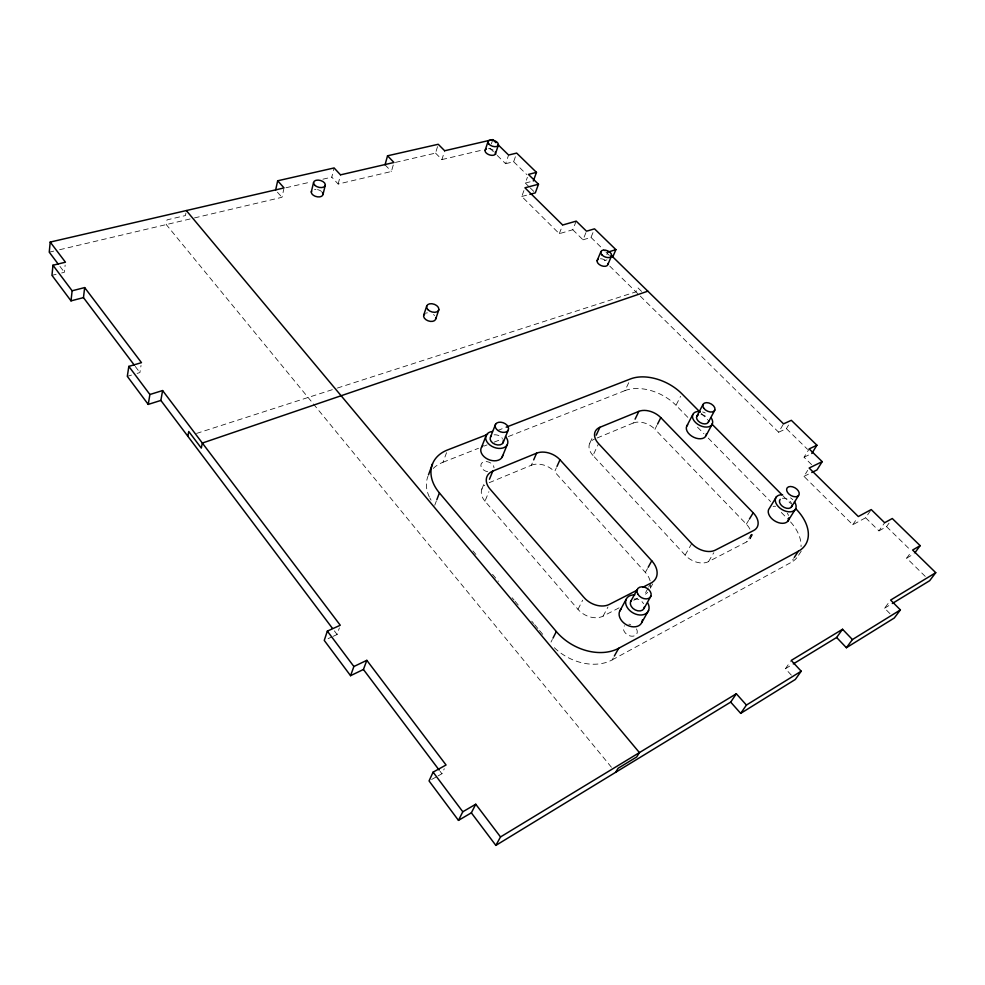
<?xml version="1.0" encoding="UTF-8"?>
<svg xmlns="http://www.w3.org/2000/svg" width="985" height="985" viewBox="0 0 985 985"><rect width="100%" height="100%" fill="white"/><g stroke="black" fill="none" stroke-linecap="round" stroke-linejoin="round"><path stroke-width="0.74" stroke-dasharray="4.92 3.69" d="M61.636 272.968L64.394 272.279L65.145 265.088M137.1 373.413L139.907 372.576L141.027 365.484M185.906 213.055L185.475 215.555L167.019 219.877L166.268 224.58L611.71 767.598M194.451 217.931L281.969 197.296L283.766 189.268M393.237 165.061L391.414 171.488L338.175 184.047L331.797 177.14L334.1 167.955M338.175 184.047L340.502 174.862M395.441 162.402L435.555 153.106L438.239 144.278M435.555 153.106L441.933 159.57L444.666 150.754M491.367 143.933L492.82 139.599M333.25 636.285L337.104 634.525L339.369 627.901M497.253 155.458L505.625 163.695L508.605 155.039M505.625 163.695L513.653 161.725L516.669 153.094M529.302 186.99L525.313 183.062L527.394 177.3M576.2 221.132L572.777 229.751L559.295 233.691L521.779 196.483L524.919 187.803M433.215 468.454A42.811 30.621 21.7 0 1 442.979 462.273L446.55 452.681M434.742 505.268L436.293 501.156M559.295 233.691L562.681 225.023M481.825 489.2L484.583 482.416M572.777 229.751L583.021 239.811L586.518 231.204M583.021 239.811L591 237.422L593.524 231.29M619.06 607.856L603.079 616.13A18.715 13.728 28.9 0 1 577.973 609.346L484.977 501.205L488.88 491.724M606.858 254.573L607.893 252.123M489.2 482.699L531.358 465.24L533.685 459.884M650.125 580.842A21.042 15.009 29.5 0 0 645.36 572.433L554.592 471.741L556.39 467.752M589.843 443.102L592.293 437.845M438.066 775.897L441.933 773.754L444.284 768.743M751.37 534.264L746.753 541.836L708.547 561.598A17.705 12.066 30.4 0 1 685.129 555.134L592.995 455.489L598.572 443.644M508.383 436.527L624.982 390.614L629.28 381.527M597.156 437.968L633.183 423.045L634.451 420.447M749.893 529.142A17.348 11.488 30.7 0 0 746.347 524.155L654.951 429.263L656.909 425.385M550.997 642.085L552.326 639.45M687.813 417.332L676.005 405.303L680.573 396.339M577.973 609.346L582.689 600.16M603.079 616.13L607.967 607.006M645.36 572.433L647.49 568.554M647.982 588.316L644.375 594.78A21.042 15.009 29.5 0 0 647.662 592.317M648.696 587.023L650.863 583.145M650.334 588.18L653.215 583.009M554.333 647.699A45.642 34.044 29.4 0 0 612.178 659.901L613.618 657.315M685.129 555.134L691.729 543.585M640.287 296.14L778.642 432.218L783.543 423.858M778.642 432.218L786.424 428.66L788.529 425.089M708.547 561.598L713.805 552.683M746.347 524.155L748.625 520.375M750.139 538.721L753.217 533.673M811.615 464.637L804.068 457.225L809.165 448.914M870.42 510.747L865.63 517.765L852.764 524.746L803.969 476.358L807.663 470.424M612.178 659.901L791.041 562.46L793.479 558.729M801.248 551.107L798.823 554.838A41.53 27.186 31.4 0 1 797.542 556.857M852.764 524.746L856.728 518.873M865.63 517.765L878.965 530.878L884.653 522.727M791.361 675.156L785.427 668.716L790.389 661.612M878.965 530.878L886.562 526.655L889.012 523.17M925.26 576.41L906.68 558.138L910.916 552.351M889.972 613.655L884.592 608.201L888.901 602.401M785.427 668.716L791.989 664.703M884.592 608.201L891.031 604.273M906.68 558.138L914.215 553.73M431.615 779.48L436.774 776.623M633.712 600.284L637.714 598.215M803.969 476.358L810.483 473.145M804.068 457.225L810.507 454.122M328.103 638.649L331.97 636.876M442.979 462.273L478.525 448.273M484.214 446.045L487.058 444.925M494.162 442.117L502.695 438.768M497.585 430.531L504.739 427.749M196.52 433.437L335.91 388.521M337.375 388.053L635.928 291.856L637.8 287.719L643.821 293.628M604.261 260.705L606.92 259.868M127.311 376.356L131.51 375.088M521.779 196.483L528.539 194.685M525.313 183.062L531.998 181.326M51.971 275.344L56.108 274.322M49.25 252.172L53.695 251.126M59.617 249.722L192.962 218.288M441.933 159.57L482.65 149.979M285.97 187.753L311.1 181.929M322.932 179.196L331.797 177.14M513.653 161.725L526.766 174.554M591 237.422L604.802 250.929M605.861 251.963L611.168 257.159M786.424 428.66L807.565 449.357M886.562 526.655L911.026 550.603M489.927 148.255L496.206 154.436M530.312 187.975L535.298 192.888M609.715 266.073L639.203 295.069M701.246 413.318L707.698 419.832M782.989 495.837L790.512 503.433M697.491 427.17L703.943 433.732M708.24 438.103L770.553 501.513M781.302 512.446L788.825 520.092M385.037 164.803L391.414 171.488M277.425 192.198L281.969 197.296M472.948 550.923L475.878 554.432M492.537 574.329L498.41 581.359M512.126 597.747L514.084 600.087M515.069 601.256L518.984 605.935M531.715 621.153L533.673 623.505M534.658 624.675L538.573 629.353M539.558 630.523L543.474 635.202M59.937 266.369L64.394 272.279M135.277 366.432L139.907 372.576M334.346 630.856L337.104 634.525M440.086 771.304L441.933 773.754M314.535 189.502A6.008 3.546 15.1 0 1 315.976 189.44M317.502 189.625A6.008 3.546 15.1 0 1 321.541 191.521M426.037 313.107A6.316 4.026 18.6 0 1 427.428 312.836M433.474 314.56A6.316 4.026 18.6 0 1 434.594 315.545M600.419 258.747A5.738 3.349 22.7 0 1 606.822 261.505M488.548 148.649A5.442 2.992 19.2 0 1 493.682 150.422M636.482 628.923A7.4 5.43 31.1 0 1 634.636 635.781A7.4 5.43 31.1 0 1 625.709 633.417A7.4 5.43 31.1 0 1 624.502 625.746M628.824 624.207A7.4 5.43 31.1 0 1 630.622 624.49M487.612 471.68A6.833 4.777 22 0 1 480.865 465.56A6.833 4.777 22 0 1 487.267 461.694A6.833 4.777 22 0 1 494.027 467.801M701.049 414.562A6.501 4.088 27.4 0 1 707.846 418.539M531.358 465.24A17.361 12.042 24.1 0 1 554.592 471.741M650.629 585.102A21.042 15.009 29.5 0 1 650.383 587.122M633.183 423.045A16.45 10.687 26.3 0 1 654.951 429.263M751.235 534.252A17.348 11.488 30.7 0 1 746.753 541.836M702.637 411.976A10.847 6.809 27.4 0 1 705.235 412.974M592.995 455.489A16.794 11.192 25.5 0 1 594.386 439.125M796.803 557.806A41.53 27.186 31.4 0 1 791.041 562.46M790.573 521.952A41.53 27.186 31.4 0 1 801.051 546.663M773.126 506.376A11.291 7.264 31.2 0 1 775.577 506.29M787.347 513.271A11.291 7.264 31.2 0 1 788.48 515.487M790.536 497.844A11.377 7.24 31 0 1 792.765 499.715M484.977 501.205A17.767 12.633 22.9 0 1 484.694 485.137M624.982 390.614A38.871 24.908 26.1 0 1 676.005 405.303M782.373 498.238A6.833 4.346 31 0 1 791.681 503.741M494.113 434.828A6.932 4.753 22 0 1 501.981 437.833M634.081 599.003A7.535 5.43 30.4 0 1 643.587 603.694M431.073 500.158A42.811 30.621 21.7 0 1 429.891 498.041M429.362 496.982A42.811 30.621 21.7 0 1 427.983 476.248"/><path stroke-width="1.48" d="M385.037 164.803L387.536 155.802L393.963 162.488L340.502 174.862L334.1 167.955L277.671 180.784L284.062 187.926L50.21 242.076L49.25 252.172L58.152 264.005M50.21 242.076L65.453 262.207L52.956 265.236L51.971 275.344L71.006 300.856L83.466 297.63L134.354 365.201M71.006 300.856L72.127 290.784L52.956 265.236M83.466 297.63L84.661 287.583L72.127 290.784M84.661 287.583L141.483 362.652L128.826 366.395L127.311 376.356L148.23 404.404L160.863 400.427L162.599 390.552L149.905 394.505L148.23 404.404M187.827 436.232L188.763 431.504L201.297 448.101L202.344 443.053L647.847 291.178M275.615 190.154L277.671 180.784M311.297 191.964L313.538 182.607M323.018 194.39L325.321 185.069M423.648 315.385L426.64 306.249M485.162 150.225L488.031 141.569M162.599 390.552L340.268 625.253L327.34 631.114L324.25 640.41L350.562 675.685L363.428 669.48L366.826 660.332L446.057 764.988L433.104 772.141L429.041 780.92L458.468 820.37L471.347 812.834L475.755 804.228L500.515 836.942L495.861 845.401L471.347 812.834M435.776 318.844L438.83 309.733M495.455 153.758L498.373 145.115M350.562 675.685L353.886 666.513L366.826 660.332M533.328 180.981L536.468 172.363L516.669 153.094L508.605 155.039L498.078 144.746M428.487 474.881L432.513 463.873M536.468 172.363L528.428 174.419L538.487 184.244L535.298 192.888L529.893 194.328M436.811 499.777L439.409 492.919A43.168 30.584 21.7 0 1 447.572 449.948L487.587 434.41M481.566 447.178L486.479 434.754M490.567 436.848L495.59 424.227M503.003 442.905L508.125 430.334A6.993 4.74 22 0 0 500.799 422.208A6.993 4.74 22 0 0 496.625 429.337A6.993 4.74 22 0 0 508.125 430.334M489.459 479.227L492.783 471.101L536.579 453.186A17.508 12.017 24.1 0 1 559.985 459.773L651.75 560.785A21.227 14.997 29.3 0 1 650.863 583.145L642.823 587.257M502.03 457.36L507.103 444.998M597.107 260.68L600.776 251.951M607.917 264.399L611.636 255.681M612.756 256.974L615.896 249.636L594.521 228.84L586.518 231.204L576.2 221.132L562.681 225.023L524.919 187.803L538.487 184.244M533.685 459.884L536.579 453.186M556.993 466.422L559.985 459.773M596.233 435.173L599.914 427.293L638.883 411.348A16.573 10.663 26.2 0 1 660.812 417.64L753.18 512.791A17.484 11.463 30.6 0 1 753.685 530.484L715.319 550.135A17.853 12.054 30.2 0 1 691.729 543.585L598.572 443.644A16.93 11.167 25.5 0 1 599.914 427.293M635.091 419.154L638.883 411.348M657.561 424.092L660.812 417.64M458.468 820.37L462.802 811.763L475.755 804.228M552.991 638.145L556.328 631.57L439.409 492.919M686.68 426.246L692.824 414.525M696.727 416.396L702.995 404.503M708.449 422.023L714.814 410.166M706.06 435.579L712.352 423.907M619.651 611.254L626.14 599.348M648.204 567.262L651.75 560.785M630.622 601.576L637.283 589.486M614.344 656.022L618.691 648.278L798.342 551.243A41.862 27.137 31.2 0 0 795.892 508.863M644.104 608.237L650.888 596.196M641.9 622.274L648.598 610.466M749.388 519.107L753.18 512.791M776.476 496.736L769.457 508.223A11.291 7.264 31.2 0 0 776.266 521.779A11.291 7.264 31.2 0 0 788.948 517.667M811.8 453.494L816.91 445.208L791.337 420.324L783.543 423.858L611.131 255.287M615.6 772.338L618.124 768.263L636.692 756.96L639.425 752.602L186.337 210.556M791.25 507.226L798.539 495.59A6.883 4.334 30.9 0 0 792.63 486.824A6.883 4.334 30.9 0 0 787.606 492.512A6.883 4.334 30.9 0 0 798.539 495.59M816.91 445.208L809.165 448.914L822.192 461.645L816.996 469.931L811.788 472.504M787.766 521.299L794.969 509.861M794.292 557.473L798.342 551.243M730.685 702.108L736.324 693.76L746.421 705.063L740.695 713.374L730.685 702.108L495.861 845.401M822.192 461.645L809.141 468.047L858.317 516.534L871.22 509.577L884.653 522.727L892.275 518.516L920.15 545.653L912.603 550.049L935.75 572.679L890.625 600.074L900.388 609.912L852.431 639.548L842.544 629.267L791.226 660.43L801.211 671.204L795.326 679.453L740.695 713.374M793.294 663.902L836.622 637.48L842.544 629.267M915.065 552.573L920.15 545.653M836.622 637.48L846.411 647.724L852.431 639.548M900.388 609.912L894.269 618.014L846.411 647.724M935.75 572.679L929.643 580.719L892.312 603.485M746.421 705.063L801.211 671.204M500.515 836.942L736.324 693.76M637.48 590.003L609.358 604.396A18.875 13.728 28.8 0 1 584.043 597.538L490.001 489.016A17.915 12.62 22.9 0 1 492.783 471.101M506.167 427.194L630.511 378.929A39.166 24.847 26 0 1 681.879 393.778L700.163 412.235M607.893 252.123L615.896 249.636M387.536 155.802L438.239 144.278L444.666 150.754L492.82 139.599L495.972 142.69M711.995 424.178L781.918 494.741M160.863 400.427L332.499 628.405M363.428 669.48L439.162 770.073M128.826 366.395L149.905 394.505M327.34 631.114L353.886 666.513M433.104 772.141L462.802 811.763M495.221 152.096A5.442 2.992 19.2 0 1 492.894 155.322A5.442 2.992 19.2 0 1 486.27 153.044A5.442 2.992 19.2 0 1 486.319 149.043M435.789 317.761A6.316 4.026 18.6 0 1 428.081 320.827A6.316 4.026 18.6 0 1 424.892 313.649M322.39 192.457A6.008 3.546 15.1 0 1 317.576 196.865A6.008 3.546 15.1 0 1 311.58 191.078M607.917 263.475A5.738 3.349 22.7 0 1 601.121 265.593A5.738 3.349 22.7 0 1 598.19 259.277M503.372 440.443A6.932 4.753 22 0 1 495.172 444.37A6.932 4.753 22 0 1 491.416 435.887M708.658 420.952A6.501 4.088 27.4 0 1 700.236 422.59A6.501 4.088 27.4 0 1 698.316 414.894M711.342 418.096A10.847 6.809 27.4 0 1 706.824 427.071A10.847 6.809 27.4 0 1 693.046 419.007A10.847 6.809 27.4 0 1 700.027 411.471M502.732 455.415A11.463 7.929 22 0 1 487.637 459.133A11.463 7.929 22 0 1 483.007 445.602M505.49 436.552A11.561 7.929 22 0 1 502.842 448.015A11.561 7.929 22 0 1 486.947 441.834A11.561 7.929 22 0 1 492.438 431.467M647.724 602.906A12.559 9.05 30.4 0 1 641.924 614.96A12.559 9.05 30.4 0 1 626.152 605.233A12.559 9.05 30.4 0 1 634.783 594.915M794.501 501.833A11.377 7.24 31 0 1 790.499 511.831A11.377 7.24 31 0 1 776.032 503.286A11.377 7.24 31 0 1 782.619 494.815M706.405 433.782A10.761 6.821 27.5 0 1 693.674 437.241A10.761 6.821 27.5 0 1 687.715 424.781M618.691 648.278A46.049 34.044 29.2 0 1 556.328 631.57M791.965 505.046A6.833 4.346 31 0 1 784.319 507.484A6.833 4.346 31 0 1 780.169 499.346M644.412 606.822A7.535 5.43 30.4 0 1 635.263 609.961A7.535 5.43 30.4 0 1 631.41 600.382M642.405 619.91A12.448 9.05 30.6 0 1 627.26 625.216A12.448 9.05 30.6 0 1 620.944 609.272M637.8 594.066A7.597 5.43 30.3 0 0 650.112 597.39A7.597 5.43 30.3 0 0 644.301 587.109A7.597 5.43 30.3 0 0 637.8 594.066M703.61 408.012A6.55 4.075 27.3 0 0 714.199 411.053A6.55 4.075 27.3 0 0 708.892 402.976A6.55 4.075 27.3 0 0 703.61 408.012M601.884 254.856A5.775 3.337 22.7 0 0 611.279 256.482A5.775 3.337 22.7 0 0 605.443 250.153A5.775 3.337 22.7 0 0 601.884 254.856M427.847 309.585A6.353 4.026 18.6 0 0 438.411 310.706A6.353 4.026 18.6 0 0 431.947 303.737A6.353 4.026 18.6 0 0 427.847 309.585M488.892 144.106A5.467 2.98 19.3 0 0 497.954 145.792A5.467 2.98 19.3 0 0 492.746 140.153A5.467 2.98 19.3 0 0 488.892 144.106M315.04 185.488A6.033 3.534 15.1 0 0 325.038 185.943A6.033 3.534 15.1 0 0 318.217 180.095A6.033 3.534 15.1 0 0 315.04 185.488"/></g></svg>
